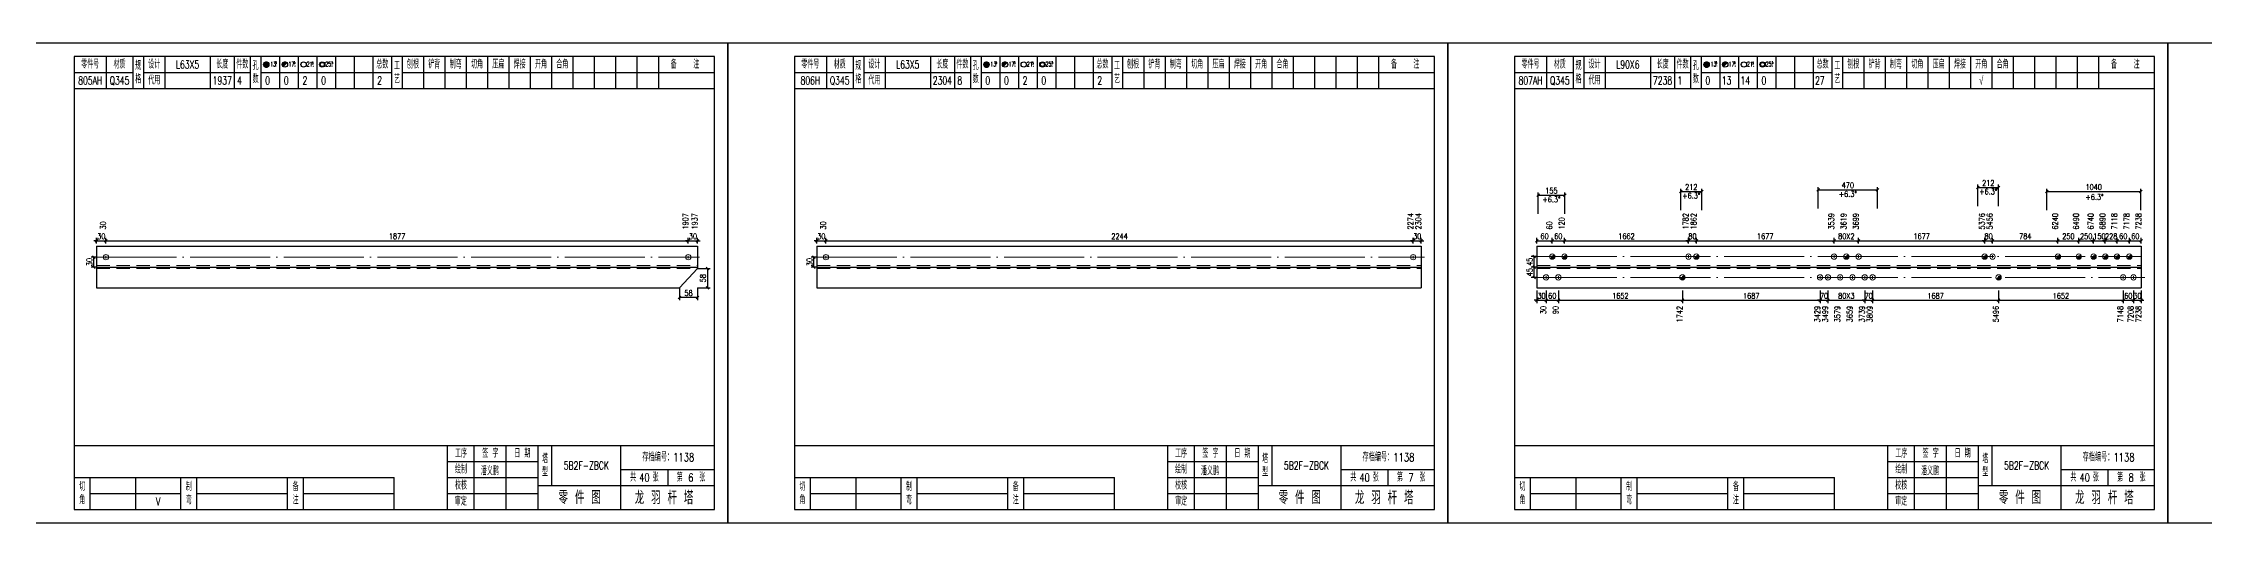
# Model space of a CAD drawing. Header units: millimetres. Extents: x 0 to 30240, y -10896 to -1348.
# Drawn here: x 1363 to 2174, y -6040 to -5860 of the extents above; entities that cross this region are included whole.
import ezdxf
from ezdxf.enums import TextEntityAlignment as Align

# ---------------------------------------------------------------- set-up
doc = ezdxf.new("R2010")
doc.units = ezdxf.units.MM
doc.header["$LTSCALE"] = 20
doc.header["$PDMODE"] = 1
doc.linetypes.add('DASHDOT2X', pattern=[1.75, 1.5, -0.125, 0, -0.125])
doc.linetypes.add('HIDDEN', pattern=[0.375, 0.25, -0.125])
for name, color, linetype, lineweight in [('1', 7, 'Continuous', 25), ('11', 3, 'Continuous', 13), ('2', 1, 'HIDDEN', 13), ('5', 1, 'Continuous', 13), ('7', 2, 'DASHDOT2X', 13)]:
    doc.layers.add(name, color=color, linetype=linetype, lineweight=lineweight)
doc.styles.get("Standard").update_dxf_attribs({"font": 'simplex', "width": 0.7, "bigfont": 'gbhzfs.shx'})
doc.styles.add('SYMBOL_TXT', font='txt.shx', dxfattribs={"width": 0.6})
doc.styles.add('TITLE_TXT', font='simplex.shx', dxfattribs={"width": 0.75, "height": 2.5, "bigfont": 'gbhzfs.shx'})
doc.dimstyles.get("Standard").update_dxf_attribs({"dimtxt": 2.1, "dimasz": 1, "dimexe": 1.05, "dimexo": 0, "dimgap": 0.63, "dimtad": 1, "dimzin": 0, "dimdsep": 46, "dimtxsty": 'standard', "dimblk": 'OBLIQUE', "dimblk1": 'OBLIQUE', "dimblk2": 'OBLIQUE', "dimcen": 0.09, "dimadec": 0, "dimazin": 0, "dimtfac": 1, "dimtdec": 1, "dimtix": 1, "dimtmove": 0, "dimatfit": 3, "dimfxl": 0, "dimtolj": 1, "dimtzin": 0, "dimarcsym": 0})
pattern_1 = [(0, (-3, 0), (0, 0.0125), [])]

# ---------------------------------------------------------------- blocks, each defined once
blk = doc.blocks.new('M12_HOLE')
h = blk.add_hatch()
h.set_pattern_fill('LINE', scale=0.1, style=0)
h.set_pattern_definition(pattern_1)
h.paths.add_polyline_path([(-5, 0, 1), (-1, 0, 1)])
at = {"color": 7}
blk.add_circle((-3, 0), 2, dxfattribs=at)
at = {"color": 7, "attachment_point": 1, "style": 'SYMBOL_TXT'}
for s, insert, char_height, width in [('13\\f??|b0|i0|c0|p54;.', (-0.1, 2.1), 3.5, 5.707), ('5', (3.7, 2.3), 1.8, 2.931)]:
    blk.add_mtext(s, dxfattribs=dict(at, insert=insert, char_height=char_height, width=width))
blk = doc.blocks.new('M16_HOLE')
h = blk.add_hatch()
h.set_pattern_fill('LINE', scale=0.1, style=0)
h.set_pattern_definition(pattern_1)
h.paths.add_polyline_path([(-1.6, 1.4, 0.668179), (-5, 0, 0.198912), (-4.4, -1.4)])
at = {"color": 7}
blk.add_circle((-3, 0), 2, dxfattribs=at)
at = {"color": 7, "attachment_point": 1, "style": 'SYMBOL_TXT'}
for s, insert, char_height, width in [('17.', (-0.4, 2.1), 3.5, 6.316), ('5', (3.6, 2.3), 1.8, 1.822)]:
    blk.add_mtext(s, dxfattribs=dict(at, insert=insert, char_height=char_height, width=width))
blk = doc.blocks.new('M20_HOLE')
at = {"color": 7}
blk.add_circle((-3, 0), 2, dxfattribs=at)
at = {"color": 7, "attachment_point": 1, "style": 'SYMBOL_TXT'}
for s, insert, char_height, width in [('21.', (-0.7, 2), 3.5, 6.074), ('5', (3.3, 2), 1.8, 1.458)]:
    blk.add_mtext(s, dxfattribs=dict(at, insert=insert, char_height=char_height, width=width))
blk = doc.blocks.new('M24_HOLE')
at = {"color": 7}
for radius in [2, 1.5]:
    blk.add_circle((-3, 0), radius, dxfattribs=at)
at = {"color": 7, "attachment_point": 1, "style": 'SYMBOL_TXT'}
for s, insert, char_height, width in [('25.', (-0.7, 2.1), 3.5, 2.429), ('5', (3.9, 2.3), 1.8, 1.944)]:
    blk.add_mtext(s, dxfattribs=dict(at, insert=insert, char_height=char_height, width=width))
blk = doc.blocks.new('JgCard')
for p, q in [((270, 180), (0, 180)), ((0, 180), (0, 0)), ((270, 0), (270, 180)), ((265, 175), (25, 175)), ((25, 175), (25, 5)), ((37, 175), (37, 163)), ((47, 175), (47, 163)), ((51, 175), (51, 163)), ((59, 175), (59, 163)), ((76, 175), (76, 163)), ((85, 175), (85, 163)), ((91, 175), (91, 163)), ((95, 175), (95, 163)), ((102, 175), (102, 163)), ((109, 175), (109, 163)), ((116, 175), (116, 163)), ((123, 175), (123, 163)), ((130, 175), (130, 163)), ((137, 175), (137, 163)), ((144, 175), (144, 163)), ((148, 175), (148, 163)), ((156, 175), (156, 163)), ((164, 175), (164, 163)), ((172, 175), (172, 163)), ((180, 175), (180, 163)), ((188, 175), (188, 163)), ((196, 175), (196, 163)), ((204, 175), (204, 163)), ((212, 175), (212, 163)), ((220, 175), (220, 163)), ((228, 175), (228, 163)), ((236, 175), (236, 163)), ((244, 175), (244, 163)), ((265, 5), (265, 175)), ((25, 169), (47, 169)), ((25, 163), (265, 163)), ((51, 169), (91, 169)), ((95, 169), (144, 169)), ((148, 169), (265, 169)), ((25, 29), (265, 29)), ((165, 5), (165, 29)), ((175, 5), (175, 29)), ((187, 5), (187, 29)), ((199, 5), (199, 29)), ((204, 29), (204, 14)), ((230, 5), (230, 29)), ((25, 17), (145, 17)), ((31, 5), (31, 17)), ((48, 17), (48, 5)), ((65, 5), (65, 17)), ((71, 5), (71, 17)), ((105, 5), (105, 17)), ((111, 5), (111, 17)), ((145, 5), (145, 17)), ((165, 23), (199, 23)), ((165, 17), (199, 17)), ((230, 20), (265, 20)), ((247.5, 20), (247.5, 14)), ((31, 11), (65, 11)), ((71, 11), (105, 11)), ((111, 11), (145, 11)), ((165, 11), (199, 11)), ((199, 14), (265, 14)), ((0, 0), (270, 0)), ((25, 5), (265, 5))]:
    blk.add_line(p, q)
blk.add_lwpolyline([(96.03, 171.99, -1), (98.03, 171.99, -1)], format="xyb", close=True)
blk.add_point((145, 96))
at = {"xscale": 0.5, "yscale": 0.5, "zscale": 0.5}
for name, p in [('M12_HOLE', (98.53, 171.99)), ('M16_HOLE', (105.5, 172)), ('M20_HOLE', (112.5, 172)), ('M24_HOLE', (119.5, 172))]:
    blk.add_blockref(name, p, dxfattribs=at)
at = {"style": 'TITLE_TXT', "width": 0.75}
for s, height, p in [('存档编号：1138', 3.076, (238.02, 23.07)), ('潘义鹏', 3, (177.45, 17.91)), ('龙 羽 杆 塔', 5, (235.17, 6.97))]:
    blk.add_text(s, height=height, dxfattribs=at).set_placement(p)
at = {"attachment_point": 5, "style": 'TITLE_TXT'}
for s, insert, char_height, width in [('零件号', (31, 172), 3, 15), ('材质', (42, 172), 3, 8), ('规格', (49, 169), 3, 4), ('设计', (55, 172), 3, 8), ('长度', (80.5, 172), 3, 8), ('件数', (88, 172), 3, 6), ('孔数', (93, 169), 3, 4), ('总数', (140.5, 172), 3, 7), ('工\\P艺', (146, 169), 3, 4), ('刨根', (152, 172), 3, 8), ('铲背', (160, 172), 3, 8), ('制弯', (168, 172), 3, 8), ('切角', (176, 172), 3, 8), ('压扁', (184, 172), 3, 8), ('焊接', (192, 172), 3, 8), ('开角', (200, 172), 3, 8), ('合角', (208, 172), 3, 8), ('备    注', (254, 172), 3, 22), ('代用', (55, 166), 3, 8), ('工序', (170, 26), 3, 10), ('签 字', (181, 26), 3, 12), ('日 期', (193, 26), 3, 12), ('塔\\P型', (201.5, 21.5), 3, 5), ('绘制', (170, 20), 3, 10), ('共    张', (238.75, 17), 3, 17.5), ('第    张', (256.25, 17), 3, 17.5), ('切\\P角', (28, 11), 3, 6), ('制\\P弯', (68, 11), 3, 6), ('备\\P注', (108, 11), 3, 6), ('校核', (170, 14), 3, 10), ('审定', (170, 8), 3, 10), ('零 件 图', (214.5, 9.5), 5, 31)]:
    blk.add_mtext(s, dxfattribs=dict(at, insert=insert, char_height=char_height, width=width))
blk = doc.blocks.new('M20')
for p, q in [((-0.5, 0), (0.5, 0)), ((0, -0.5), (0, 0.5))]:
    blk.add_line(p, q)
blk.add_circle((0, 0), 1)
blk = doc.blocks.new('_Oblique')
at = {"color": 0, "linetype": 'ByBlock', "lineweight": -2}
blk.add_line((-0.5, -0.5), (0.5, 0.5), dxfattribs=at)
blk = doc.blocks.new('*D3416')
at = {"layer": '11', "color": 0, "lineweight": -2}
for p, q in [((1383.4, -5934), (1382.4, -5934)), ((1383.4, -5935.05), (1383.4, -5932.95)), ((1383.4, -5934), (1386.89, -5934)), ((1386.89, -5935.05), (1386.89, -5932.95)), ((1386.89, -5934), (1387.89, -5934))]:
    blk.add_line(p, q, dxfattribs=at)
at = {"layer": 'Defpoints', "color": 0}
for p in [(1383.4, -5935.05), (1386.89, -5934), (1386.89, -5935.05)]:
    blk.add_point(p, dxfattribs=at)
at = {"layer": '11', "color": 0, "lineweight": -2}
blk.add_blockref('_Oblique', (1383.4, -5934), dxfattribs=at)
at = {"layer": '11', "color": 0, "lineweight": -2, "rotation": 180}
blk.add_blockref('_Oblique', (1386.89, -5934), dxfattribs=at)
at = {"layer": '11', "color": 0, "insert": (1385.14, -5932.32), "char_height": 2.1, "attachment_point": 5}
blk.add_mtext('\\A1;30', dxfattribs=at)
blk = doc.blocks.new('*D3418')
at = {"layer": '11', "color": 0, "lineweight": -2}
for p, q in [((1605.22, -5934), (1604.22, -5934)), ((1605.22, -5935.05), (1605.22, -5932.95)), ((1605.22, -5934), (1608.7, -5934)), ((1608.7, -5935.05), (1608.7, -5932.95)), ((1608.7, -5934), (1609.7, -5934))]:
    blk.add_line(p, q, dxfattribs=at)
at = {"layer": 'Defpoints', "color": 0}
for p in [(1605.22, -5935.05), (1608.7, -5934), (1608.7, -5935.05)]:
    blk.add_point(p, dxfattribs=at)
at = {"layer": '11', "color": 0, "lineweight": -2}
blk.add_blockref('_Oblique', (1605.22, -5934), dxfattribs=at)
at = {"layer": '11', "color": 0, "lineweight": -2, "rotation": 180}
blk.add_blockref('_Oblique', (1608.7, -5934), dxfattribs=at)
at = {"layer": '11', "color": 0, "insert": (1606.96, -5932.32), "char_height": 2.1, "attachment_point": 5}
blk.add_mtext('\\A1;30', dxfattribs=at)
blk = doc.blocks.new('*D3419')
at = {"layer": '11', "color": 0, "lineweight": -2}
for p, q in [((1608.7, -5944.49), (1613.42, -5944.49)), ((1612.38, -5944.49), (1612.38, -5951.64)), ((1608.7, -5951.64), (1613.42, -5951.64))]:
    blk.add_line(p, q, dxfattribs=at)
at = {"layer": 'Defpoints', "color": 0}
for p in [(1608.7, -5944.49), (1608.7, -5951.64), (1612.38, -5951.64)]:
    blk.add_point(p, dxfattribs=at)
at = {"layer": '11', "color": 0, "lineweight": -2}
for p, rotation in [((1612.38, -5944.49), 90), ((1612.38, -5951.64), 270)]:
    blk.add_blockref('_Oblique', p, dxfattribs=dict(at, rotation=rotation))
at = {"layer": '11', "color": 0, "insert": (1610.7, -5948.07), "char_height": 2.1, "attachment_point": 5, "rotation": 90}
blk.add_mtext('\\A1;58', dxfattribs=at)
blk = doc.blocks.new('*D3420')
at = {"layer": '11', "color": 0, "lineweight": -2}
for p, q in [((1601.95, -5951.64), (1601.95, -5956.37)), ((1608.7, -5955.32), (1601.95, -5955.32)), ((1608.7, -5951.64), (1608.7, -5956.37))]:
    blk.add_line(p, q, dxfattribs=at)
at = {"layer": 'Defpoints', "color": 0}
for p in [(1601.95, -5951.64), (1601.95, -5955.32), (1608.7, -5951.64)]:
    blk.add_point(p, dxfattribs=at)
at = {"layer": '11', "color": 0, "lineweight": -2, "rotation": 180}
blk.add_blockref('_Oblique', (1601.95, -5955.32), dxfattribs=at)
at = {"layer": '11', "color": 0, "lineweight": -2}
blk.add_blockref('_Oblique', (1608.7, -5955.32), dxfattribs=at)
at = {"layer": '11', "color": 0, "insert": (1605.33, -5953.64), "char_height": 2.1, "attachment_point": 5}
blk.add_mtext('\\A1;58', dxfattribs=at)
blk = doc.blocks.new('*D3422')
at = {"layer": '11', "color": 0, "lineweight": -2}
for p, q in [((1653.4, -5934), (1652.4, -5934)), ((1653.4, -5935.05), (1653.4, -5932.95)), ((1653.4, -5934), (1656.84, -5934)), ((1656.84, -5935.05), (1656.84, -5932.95)), ((1656.84, -5934), (1657.84, -5934))]:
    blk.add_line(p, q, dxfattribs=at)
at = {"layer": 'Defpoints', "color": 0}
for p in [(1653.4, -5935.05), (1656.84, -5934), (1656.84, -5935.05)]:
    blk.add_point(p, dxfattribs=at)
at = {"layer": '11', "color": 0, "lineweight": -2}
blk.add_blockref('_Oblique', (1653.4, -5934), dxfattribs=at)
at = {"layer": '11', "color": 0, "lineweight": -2, "rotation": 180}
blk.add_blockref('_Oblique', (1656.84, -5934), dxfattribs=at)
at = {"layer": '11', "color": 0, "insert": (1655.12, -5932.32), "char_height": 2.1, "attachment_point": 5}
blk.add_mtext('\\A1;30', dxfattribs=at)
blk = doc.blocks.new('*D3424')
at = {"layer": '11', "color": 0, "lineweight": -2}
for p, q in [((1877.01, -5934), (1876.01, -5934)), ((1877.01, -5935.05), (1877.01, -5932.95)), ((1877.01, -5934), (1880, -5934)), ((1880, -5935.05), (1880, -5932.95)), ((1880, -5934), (1881, -5934))]:
    blk.add_line(p, q, dxfattribs=at)
at = {"layer": 'Defpoints', "color": 0}
for p in [(1877.01, -5935.05), (1880, -5934), (1880, -5935.05)]:
    blk.add_point(p, dxfattribs=at)
at = {"layer": '11', "color": 0, "lineweight": -2}
blk.add_blockref('_Oblique', (1877.01, -5934), dxfattribs=at)
at = {"layer": '11', "color": 0, "lineweight": -2, "rotation": 180}
blk.add_blockref('_Oblique', (1880, -5934), dxfattribs=at)
at = {"layer": '11', "color": 0, "insert": (1878.5, -5932.32), "char_height": 2.1, "attachment_point": 5}
blk.add_mtext('\\A1;30', dxfattribs=at)
blk = doc.blocks.new('M16')
for p, q in [((-0.71, -0.71), (0.71, 0.71)), ((-0.4, 0), (0.4, 0)), ((0, 0.4), (0, -0.4))]:
    blk.add_line(p, q)
blk.add_circle((0, 0), 1)
for radius in [0.8, 0.6, 0.4, 0.2]:
    blk.add_arc((0, 0), radius, 225, 45)
blk = doc.blocks.new('*D3426')
at = {"layer": '11', "color": 0, "lineweight": -2}
for p, q in [((1923.4, -5956.37), (1922.4, -5956.37)), ((1923.4, -5952.69), (1923.4, -5957.42)), ((1923.4, -5956.37), (1926.84, -5956.37)), ((1926.84, -5952.69), (1926.84, -5957.42)), ((1926.84, -5956.37), (1927.84, -5956.37))]:
    blk.add_line(p, q, dxfattribs=at)
at = {"layer": 'Defpoints', "color": 0}
for p in [(1923.4, -5952.69), (1926.84, -5952.69), (1926.84, -5956.37)]:
    blk.add_point(p, dxfattribs=at)
at = {"layer": '11', "color": 0, "lineweight": -2}
blk.add_blockref('_Oblique', (1923.4, -5956.37), dxfattribs=at)
at = {"layer": '11', "color": 0, "lineweight": -2, "rotation": 180}
blk.add_blockref('_Oblique', (1926.84, -5956.37), dxfattribs=at)
at = {"layer": '11', "color": 0, "insert": (1925.12, -5954.69), "char_height": 2.1, "attachment_point": 5}
blk.add_mtext('\\A1;30', dxfattribs=at)
blk = doc.blocks.new('*D3430')
at = {"layer": '11', "color": 0, "lineweight": -2}
for p, q in [((2029.57, -5956.37), (2028.57, -5956.37)), ((2029.57, -5952.69), (2029.57, -5957.42)), ((2029.57, -5956.37), (2032.51, -5956.37)), ((2032.51, -5952.69), (2032.51, -5957.42)), ((2032.51, -5956.37), (2033.51, -5956.37))]:
    blk.add_line(p, q, dxfattribs=at)
at = {"layer": 'Defpoints', "color": 0}
for p in [(2029.57, -5952.69), (2032.51, -5952.69), (2032.51, -5956.37)]:
    blk.add_point(p, dxfattribs=at)
at = {"layer": '11', "color": 0, "lineweight": -2}
blk.add_blockref('_Oblique', (2029.57, -5956.37), dxfattribs=at)
at = {"layer": '11', "color": 0, "lineweight": -2, "rotation": 180}
blk.add_blockref('_Oblique', (2032.51, -5956.37), dxfattribs=at)
at = {"layer": '11', "color": 0, "insert": (2031.04, -5954.69), "char_height": 2.1, "attachment_point": 5}
blk.add_mtext('\\A1;70', dxfattribs=at)
blk = doc.blocks.new('*D3432')
at = {"layer": '11', "color": 0, "lineweight": -2}
for p, q in [((2046.31, -5956.37), (2045.31, -5956.37)), ((2046.31, -5952.69), (2046.31, -5957.42)), ((2046.31, -5956.37), (2049.25, -5956.37)), ((2049.25, -5952.69), (2049.25, -5957.42)), ((2049.25, -5956.37), (2050.25, -5956.37))]:
    blk.add_line(p, q, dxfattribs=at)
at = {"layer": 'Defpoints', "color": 0}
for p in [(2046.31, -5952.69), (2049.25, -5952.69), (2049.25, -5956.37)]:
    blk.add_point(p, dxfattribs=at)
at = {"layer": '11', "color": 0, "lineweight": -2}
blk.add_blockref('_Oblique', (2046.31, -5956.37), dxfattribs=at)
at = {"layer": '11', "color": 0, "lineweight": -2, "rotation": 180}
blk.add_blockref('_Oblique', (2049.25, -5956.37), dxfattribs=at)
at = {"layer": '11', "color": 0, "insert": (2047.78, -5954.69), "char_height": 2.1, "attachment_point": 5}
blk.add_mtext('\\A1;70', dxfattribs=at)
blk = doc.blocks.new('*D3436')
at = {"layer": '11', "color": 0, "lineweight": -2}
for p, q in [((2147.06, -5956.37), (2146.06, -5956.37)), ((2147.06, -5952.69), (2147.06, -5957.42)), ((2147.06, -5956.37), (2150, -5956.37)), ((2150, -5952.69), (2150, -5957.42)), ((2150, -5956.37), (2151, -5956.37))]:
    blk.add_line(p, q, dxfattribs=at)
at = {"layer": 'Defpoints', "color": 0}
for p in [(2147.06, -5952.69), (2150, -5952.69), (2150, -5956.37)]:
    blk.add_point(p, dxfattribs=at)
at = {"layer": '11', "color": 0, "lineweight": -2}
blk.add_blockref('_Oblique', (2147.06, -5956.37), dxfattribs=at)
at = {"layer": '11', "color": 0, "lineweight": -2, "rotation": 180}
blk.add_blockref('_Oblique', (2150, -5956.37), dxfattribs=at)
at = {"layer": '11', "color": 0, "insert": (2148.53, -5954.69), "char_height": 2.1, "attachment_point": 5}
blk.add_mtext('\\A1;30', dxfattribs=at)
blk = doc.blocks.new('*D3440')
at = {"layer": '11', "color": 0, "lineweight": -2}
for p, q in [((1980.24, -5934), (1979.24, -5934)), ((1980.24, -5935.05), (1980.24, -5932.95)), ((1980.24, -5934), (1983.18, -5934)), ((1983.18, -5935.05), (1983.18, -5932.95)), ((1983.18, -5934), (1984.18, -5934))]:
    blk.add_line(p, q, dxfattribs=at)
at = {"layer": 'Defpoints', "color": 0}
for p in [(1980.24, -5935.05), (1983.18, -5934), (1983.18, -5935.05)]:
    blk.add_point(p, dxfattribs=at)
at = {"layer": '11', "color": 0, "lineweight": -2}
blk.add_blockref('_Oblique', (1980.24, -5934), dxfattribs=at)
at = {"layer": '11', "color": 0, "lineweight": -2, "rotation": 180}
blk.add_blockref('_Oblique', (1983.18, -5934), dxfattribs=at)
at = {"layer": '11', "color": 0, "insert": (1981.71, -5932.32), "char_height": 2.1, "attachment_point": 5}
blk.add_mtext('\\A1;80', dxfattribs=at)
blk = doc.blocks.new('*D3444')
at = {"layer": '11', "color": 0, "lineweight": -2}
for p, q in [((2091.27, -5934), (2090.27, -5934)), ((2091.27, -5935.05), (2091.27, -5932.95)), ((2091.27, -5934), (2094.21, -5934)), ((2094.21, -5935.05), (2094.21, -5932.95)), ((2094.21, -5934), (2095.21, -5934))]:
    blk.add_line(p, q, dxfattribs=at)
at = {"layer": 'Defpoints', "color": 0}
for p in [(2091.27, -5935.05), (2094.21, -5934), (2094.21, -5935.05)]:
    blk.add_point(p, dxfattribs=at)
at = {"layer": '11', "color": 0, "lineweight": -2}
blk.add_blockref('_Oblique', (2091.27, -5934), dxfattribs=at)
at = {"layer": '11', "color": 0, "lineweight": -2, "rotation": 180}
blk.add_blockref('_Oblique', (2094.21, -5934), dxfattribs=at)
at = {"layer": '11', "color": 0, "insert": (2092.74, -5932.32), "char_height": 2.1, "attachment_point": 5}
blk.add_mtext('\\A1;80', dxfattribs=at)
blk = doc.blocks.new('*D3448')
at = {"layer": '11', "color": 0, "lineweight": -2}
for p, q in [((2132.09, -5934), (2131.09, -5934)), ((2132.09, -5935.05), (2132.09, -5932.95)), ((2132.09, -5934), (2136.5, -5934)), ((2136.5, -5935.05), (2136.5, -5932.95)), ((2136.5, -5934), (2137.5, -5934))]:
    blk.add_line(p, q, dxfattribs=at)
at = {"layer": 'Defpoints', "color": 0}
for p in [(2132.09, -5935.05), (2136.5, -5934), (2136.5, -5935.05)]:
    blk.add_point(p, dxfattribs=at)
at = {"layer": '11', "color": 0, "lineweight": -2}
blk.add_blockref('_Oblique', (2132.09, -5934), dxfattribs=at)
at = {"layer": '11', "color": 0, "lineweight": -2, "rotation": 180}
blk.add_blockref('_Oblique', (2136.5, -5934), dxfattribs=at)
at = {"layer": '11', "color": 0, "insert": (2134.3, -5932.32), "char_height": 2.1, "attachment_point": 5}
blk.add_mtext('\\A1;150', dxfattribs=at)
blk = doc.blocks.new('*D3449')
at = {"layer": '11', "color": 0, "lineweight": -2}
for p, q in [((2136.5, -5934), (2135.5, -5934)), ((2136.5, -5935.05), (2136.5, -5932.95)), ((2136.5, -5934), (2140.91, -5934)), ((2140.91, -5935.05), (2140.91, -5932.95)), ((2140.91, -5934), (2141.91, -5934))]:
    blk.add_line(p, q, dxfattribs=at)
at = {"layer": 'Defpoints', "color": 0}
for p in [(2136.5, -5935.05), (2140.91, -5934), (2140.91, -5935.05)]:
    blk.add_point(p, dxfattribs=at)
at = {"layer": '11', "color": 0, "lineweight": -2}
blk.add_blockref('_Oblique', (2136.5, -5934), dxfattribs=at)
at = {"layer": '11', "color": 0, "lineweight": -2, "rotation": 180}
blk.add_blockref('_Oblique', (2140.91, -5934), dxfattribs=at)
at = {"layer": '11', "color": 0, "insert": (2138.7, -5932.32), "char_height": 2.1, "attachment_point": 5}
blk.add_mtext('\\A1;228', dxfattribs=at)

msp = doc.modelspace()

# ---------------------------------------------------------------- linework, layer by layer
at = {"layer": '1'}
for p, q in [((1383.4, -5936.104), (1383.4, -5951.644)), ((1383.4, -5936.104), (1608.7, -5936.104)), ((1608.7, -5936.104), (1608.7, -5943.874)), ((1653.4, -5936.104), (1653.4, -5951.644)), ((1653.4, -5936.104), (1880, -5936.104)), ((1880, -5936.104), (1880, -5951.644)), ((1923.4, -5936.104), (1923.4, -5951.644)), ((1923.4, -5936.104), (2150, -5936.104)), ((2150, -5936.104), (2150, -5951.644)), ((1383.4, -5943.874), (1608.7, -5943.874)), ((1601.954, -5951.644), (1608.7, -5944.491)), ((1608.7, -5943.874), (1608.7, -5944.491)), ((1653.4, -5943.874), (1880, -5943.874)), ((1923.4, -5943.874), (2150, -5943.874)), ((1383.4, -5951.644), (1601.954, -5951.644)), ((1653.4, -5951.644), (1880, -5951.644)), ((1923.4, -5951.644), (2150, -5951.644))]:
    msp.add_line(p, q, dxfattribs=at)
at = {"layer": '2'}
for p, q in [((1383.4, -5943.258), (1608.7, -5943.258)), ((1383.4, -5944.491), (1608.7, -5944.491)), ((1653.4, -5943.258), (1880, -5943.258)), ((1653.4, -5944.491), (1880, -5944.491)), ((1923.4, -5943.356), (2150, -5943.356)), ((1923.4, -5944.392), (2150, -5944.392))]:
    msp.add_line(p, q, dxfattribs=at)
at = {"layer": '7'}
for p, q in [((1383.4, -5940.174), (1609.417, -5940.174)), ((1653.4, -5940.174), (1881.208, -5940.174)), ((1923.4, -5939.989), (2149.71, -5939.989)), ((1923.4, -5947.759), (2151.26, -5947.759))]:
    msp.add_line(p, q, dxfattribs=at)

# ---------------------------------------------------------------- block references
at = {"layer": '1'}
for p in [(1350, -6039.874), (1620, -6039.874), (1890, -6039.874), (2160, -6039.874)]:
    msp.add_blockref('JgCard', p, dxfattribs=at)
at = {"layer": '5'}
for name, p in [('M20', (1386.89, -5940.174)), ('M20', (1605.217, -5940.174)), ('M20', (1656.84, -5940.174)), ('M20', (1877.008, -5940.174)), ('M16', (1929.14, -5939.989)), ('M16', (1933.74, -5939.989)), ('M20', (1980.237, -5939.989)), ('M16', (1983.177, -5939.989)), ('M20', (2034.808, -5939.989)), ('M16', (2039.408, -5939.989)), ('M20', (2044.008, -5939.989)), ('M16', (2091.272, -5939.989)), ('M20', (2094.212, -5939.989)), ('M16', (2118.757, -5939.989)), ('M16', (2126.583, -5939.989)), ('M16', (2132.09, -5939.989)), ('M16', (2136.5, -5939.989)), ('M16', (2140.91, -5939.989)), ('M16', (2145.51, -5939.989)), ('M20', (1926.84, -5947.759)), ('M20', (1931.44, -5947.759)), ('M16', (1977.937, -5947.759)), ('M20', (2029.568, -5947.759)), ('M20', (2032.508, -5947.759)), ('M20', (2037.108, -5947.759)), ('M20', (2041.708, -5947.759)), ('M20', (2046.308, -5947.759)), ('M20', (2049.248, -5947.759)), ('M16', (2096.512, -5947.759)), ('M20', (2143.21, -5947.759)), ('M20', (2147.06, -5947.759))]:
    msp.add_blockref(name, p, dxfattribs=at)

# ---------------------------------------------------------------- texts
at = {"style": 'TITLE_TXT', "width": 0.75}
for s, p in [('40', (1586.855, -6024.396)), ('6', (1605.224, -6024.396)), ('40', (1856.855, -6024.396)), ('7', (1875.224, -6024.396)), ('40', (2126.855, -6024.396)), ('8', (2145.224, -6024.396))]:
    msp.add_text(s, height=3, dxfattribs=at).set_placement(p)
at = {"layer": '1', "width": 0.7}
for s, p in [('L63X5', (1417.5, -5867.874)), ('L63X5', (1687.5, -5867.874)), ('L90X6', (1957.5, -5867.874)), ('805AH', (1381, -5873.874)), ('Q345', (1392, -5873.874)), ('1937', (1430.5, -5873.874)), ('4', (1437, -5873.874)), ('0', (1447.5, -5873.874)), ('0', (1454.5, -5873.874)), ('2', (1461.5, -5873.874)), ('0', (1468.5, -5873.874)), ('2', (1489.5, -5873.874)), ('806H', (1651, -5873.874)), ('Q345', (1662, -5873.874)), ('2304', (1700.5, -5873.874)), ('8', (1707, -5873.874)), ('0', (1717.5, -5873.874)), ('0', (1724.5, -5873.874)), ('2', (1731.5, -5873.874)), ('0', (1738.5, -5873.874)), ('2', (1759.5, -5873.874)), ('807AH', (1921, -5873.874)), ('Q345', (1932, -5873.874)), ('7238', (1970.5, -5873.874)), ('1', (1977, -5873.874)), ('0', (1987.5, -5873.874)), ('13', (1994.5, -5873.874)), ('14', (2001.5, -5873.874)), ('0', (2008.5, -5873.874)), ('27', (2029.5, -5873.874)), ('√', (2090, -5873.874)), ('V', (1406.5, -6031.874))]:
    msp.add_text(s, height=3, dxfattribs=at).set_placement(p, align=Align.MIDDLE_CENTER)
for p in [(2039.977, -5915.443), (2092.63, -5914.509), (1928.84, -5917.463), (1981.289, -5916.065), (2132.451, -5916.568)]:
    msp.add_text('+6.3°', height=2.1, dxfattribs=at).set_placement(p, align=Align.TOP_CENTER)
for s, p in [('30', (1386.888, -5929.804)), ('1907', (1605.227, -5929.804)), ('1937', (1608.7, -5929.804)), ('30', (1656.84, -5929.804)), ('2274', (1877.052, -5929.804)), ('2304', (1880, -5929.804)), ('60', (1929.14, -5929.804)), ('120', (1933.74, -5929.804)), ('1782', (1980.236, -5929.804)), ('1862', (1983.177, -5929.804)), ('3539', (2034.807, -5929.804)), ('3619', (2039.407, -5929.804)), ('3699', (2044.007, -5929.804)), ('5376', (2091.271, -5929.804)), ('5456', (2094.211, -5929.804)), ('6240', (2118.756, -5929.804)), ('6490', (2126.582, -5929.804)), ('6740', (2132.089, -5929.804)), ('6890', (2136.499, -5929.804)), ('7118', (2140.909, -5929.804)), ('7178', (2145.507, -5929.804)), ('7238', (2150, -5929.804))]:
    msp.add_text(s, height=2.1, rotation=90, dxfattribs=at).set_placement(p)
for s, p in [('30', (1926.84, -5958.469)), ('90', (1931.44, -5958.469)), ('1742', (1977.937, -5958.469)), ('3429', (2029.568, -5958.469)), ('3499', (2032.508, -5958.469)), ('3579', (2037.107, -5958.469)), ('3659', (2041.707, -5958.469)), ('3739', (2046.307, -5958.469)), ('3809', (2049.248, -5958.469)), ('5496', (2096.51, -5958.469)), ('7148', (2143.207, -5958.469)), ('7208', (2147.058, -5958.469)), ('7238', (2150, -5958.469))]:
    msp.add_text(s, height=2.1, rotation=90, dxfattribs=at).set_placement(p, align=Align.RIGHT)
at = {"layer": '1', "char_height": 3, "width": 26, "attachment_point": 5}
for insert in [(1567, -6018.374), (1837, -6018.374), (2107, -6018.374)]:
    msp.add_mtext('5B2F-ZBCK', dxfattribs=dict(at, insert=insert))

# ---------------------------------------------------------------- dimensions: what is measured, and where the dimension line sits
at = {"layer": '1'}
for base, p1, p2, text in [((1933.864, -5916.938), (1923.815, -5923.938), (1933.864, -5923.938), '155'), ((1985.247, -5915.54), (1977.33, -5922.54), (1985.247, -5922.54), '212'), ((2051.09, -5914.918), (2028.863, -5921.918), (2051.09, -5921.918), '470'), ((2096.495, -5913.984), (2088.765, -5920.984), (2096.495, -5920.984), '212'), ((2149.759, -5915.559), (2114.546, -5922.559), (2149.759, -5922.559), '1040')]:
    msp.add_linear_dim(base=base, p1=p1, p2=p2, text=text, dimstyle='standard', dxfattribs=at).render()
for base, p1, p2, text in [((1382.35, -5940.174), (1383.35, -5943.874), (1383.35, -5940.174), '30'), ((1652.35, -5940.174), (1653.35, -5943.874), (1653.35, -5940.174), '30'), ((1922.35, -5939.989), (1923.35, -5943.874), (1923.35, -5939.989), '45'), ((1922.35, -5943.874), (1923.35, -5947.759), (1923.35, -5943.874), '45')]:
    msp.add_linear_dim(base=base, p1=p1, p2=p2, angle=90, text=text, dimstyle='standard', dxfattribs=at).render()
at = {"layer": '11'}
for base, p1, p2, text, picture, middle in [((1386.89, -5934.004), (1383.4, -5935.054), (1386.89, -5935.054), '30', '*D3416', (1385.145, -5932.324)), ((1608.7, -5934.004), (1605.217, -5935.054), (1608.7, -5935.054), '30', '*D3418', (1606.958, -5932.324)), ((1656.84, -5934.004), (1653.4, -5935.054), (1656.84, -5935.054), '30', '*D3422', (1655.12, -5932.324)), ((1880, -5934.004), (1877.008, -5935.054), (1880, -5935.054), '30', '*D3424', (1878.504, -5932.324)), ((1983.177, -5934.004), (1980.237, -5935.054), (1983.177, -5935.054), '80', '*D3440', (1981.707, -5932.324)), ((2094.212, -5934.004), (2091.272, -5935.054), (2094.212, -5935.054), '80', '*D3444', (2092.742, -5932.324)), ((2136.5, -5934.004), (2132.09, -5935.054), (2136.5, -5935.054), '150', '*D3448', (2134.295, -5932.324)), ((2140.91, -5934.004), (2136.5, -5935.054), (2140.91, -5935.054), '228', '*D3449', (2138.705, -5932.324)), ((1601.954, -5955.319), (1608.7, -5951.644), (1601.954, -5951.644), '58', '*D3420', (1605.327, -5953.639)), ((1926.84, -5956.369), (1923.4, -5952.694), (1926.84, -5952.694), '30', '*D3426', (1925.12, -5954.689)), ((2032.508, -5956.369), (2029.568, -5952.694), (2032.508, -5952.694), '70', '*D3430', (2031.038, -5954.689)), ((2049.248, -5956.369), (2046.308, -5952.694), (2049.248, -5952.694), '70', '*D3432', (2047.778, -5954.689)), ((2150, -5956.369), (2147.06, -5952.694), (2150, -5952.694), '30', '*D3436', (2148.53, -5954.689))]:
    dim = msp.add_linear_dim(base=base, p1=p1, p2=p2, text=text, dimstyle='standard', dxfattribs=at)
    dim.commit()
    dim.dimension.update_dxf_attribs({"geometry": picture, "text_midpoint": middle})
for base, p1, p2, text in [((1605.217, -5934.004), (1386.89, -5935.054), (1605.217, -5935.054), '1877'), ((1877.008, -5934.004), (1656.84, -5935.054), (1877.008, -5935.054), '2244'), ((1929.14, -5934.004), (1923.4, -5935.054), (1929.14, -5935.054), '60'), ((1933.74, -5934.004), (1929.14, -5935.054), (1933.74, -5935.054), '60'), ((1980.237, -5934.004), (1933.74, -5935.054), (1980.237, -5935.054), '1662'), ((2034.808, -5934.004), (1983.177, -5935.054), (2034.808, -5935.054), '1677'), ((2044.008, -5934.004), (2034.808, -5935.054), (2044.008, -5935.054), '80X2'), ((2091.272, -5934.004), (2044.008, -5935.054), (2091.272, -5935.054), '1677'), ((2118.757, -5934.004), (2094.212, -5935.054), (2118.757, -5935.054), '784'), ((2126.583, -5934.004), (2118.757, -5935.054), (2126.583, -5935.054), '250'), ((2132.09, -5934.004), (2126.583, -5935.054), (2132.09, -5935.054), '250'), ((2145.51, -5934.004), (2140.91, -5935.054), (2145.51, -5935.054), '60'), ((2150, -5934.004), (2145.51, -5935.054), (2150, -5935.054), '60'), ((1931.44, -5956.369), (1926.84, -5952.694), (1931.44, -5952.694), '60'), ((1977.937, -5956.369), (1931.44, -5952.694), (1977.937, -5952.694), '1652'), ((2029.568, -5956.369), (1977.937, -5952.694), (2029.568, -5952.694), '1687'), ((2046.308, -5956.369), (2032.508, -5952.694), (2046.308, -5952.694), '80X3'), ((2096.512, -5956.369), (2049.248, -5952.694), (2096.512, -5952.694), '1687'), ((2143.21, -5956.369), (2096.512, -5952.694), (2143.21, -5952.694), '1652'), ((2147.06, -5956.369), (2143.21, -5952.694), (2147.06, -5952.694), '60')]:
    msp.add_linear_dim(base=base, p1=p1, p2=p2, text=text, dimstyle='standard', dxfattribs=at).render()
dim = msp.add_linear_dim(base=(1612.375, -5951.644), p1=(1608.7, -5944.491), p2=(1608.7, -5951.644), angle=90, text='58', dimstyle='standard', dxfattribs=at)
dim.commit()
dim.dimension.update_dxf_attribs({"geometry": '*D3419', "text_midpoint": (1610.695, -5948.068)})

doc.saveas('drawing.dxf')
